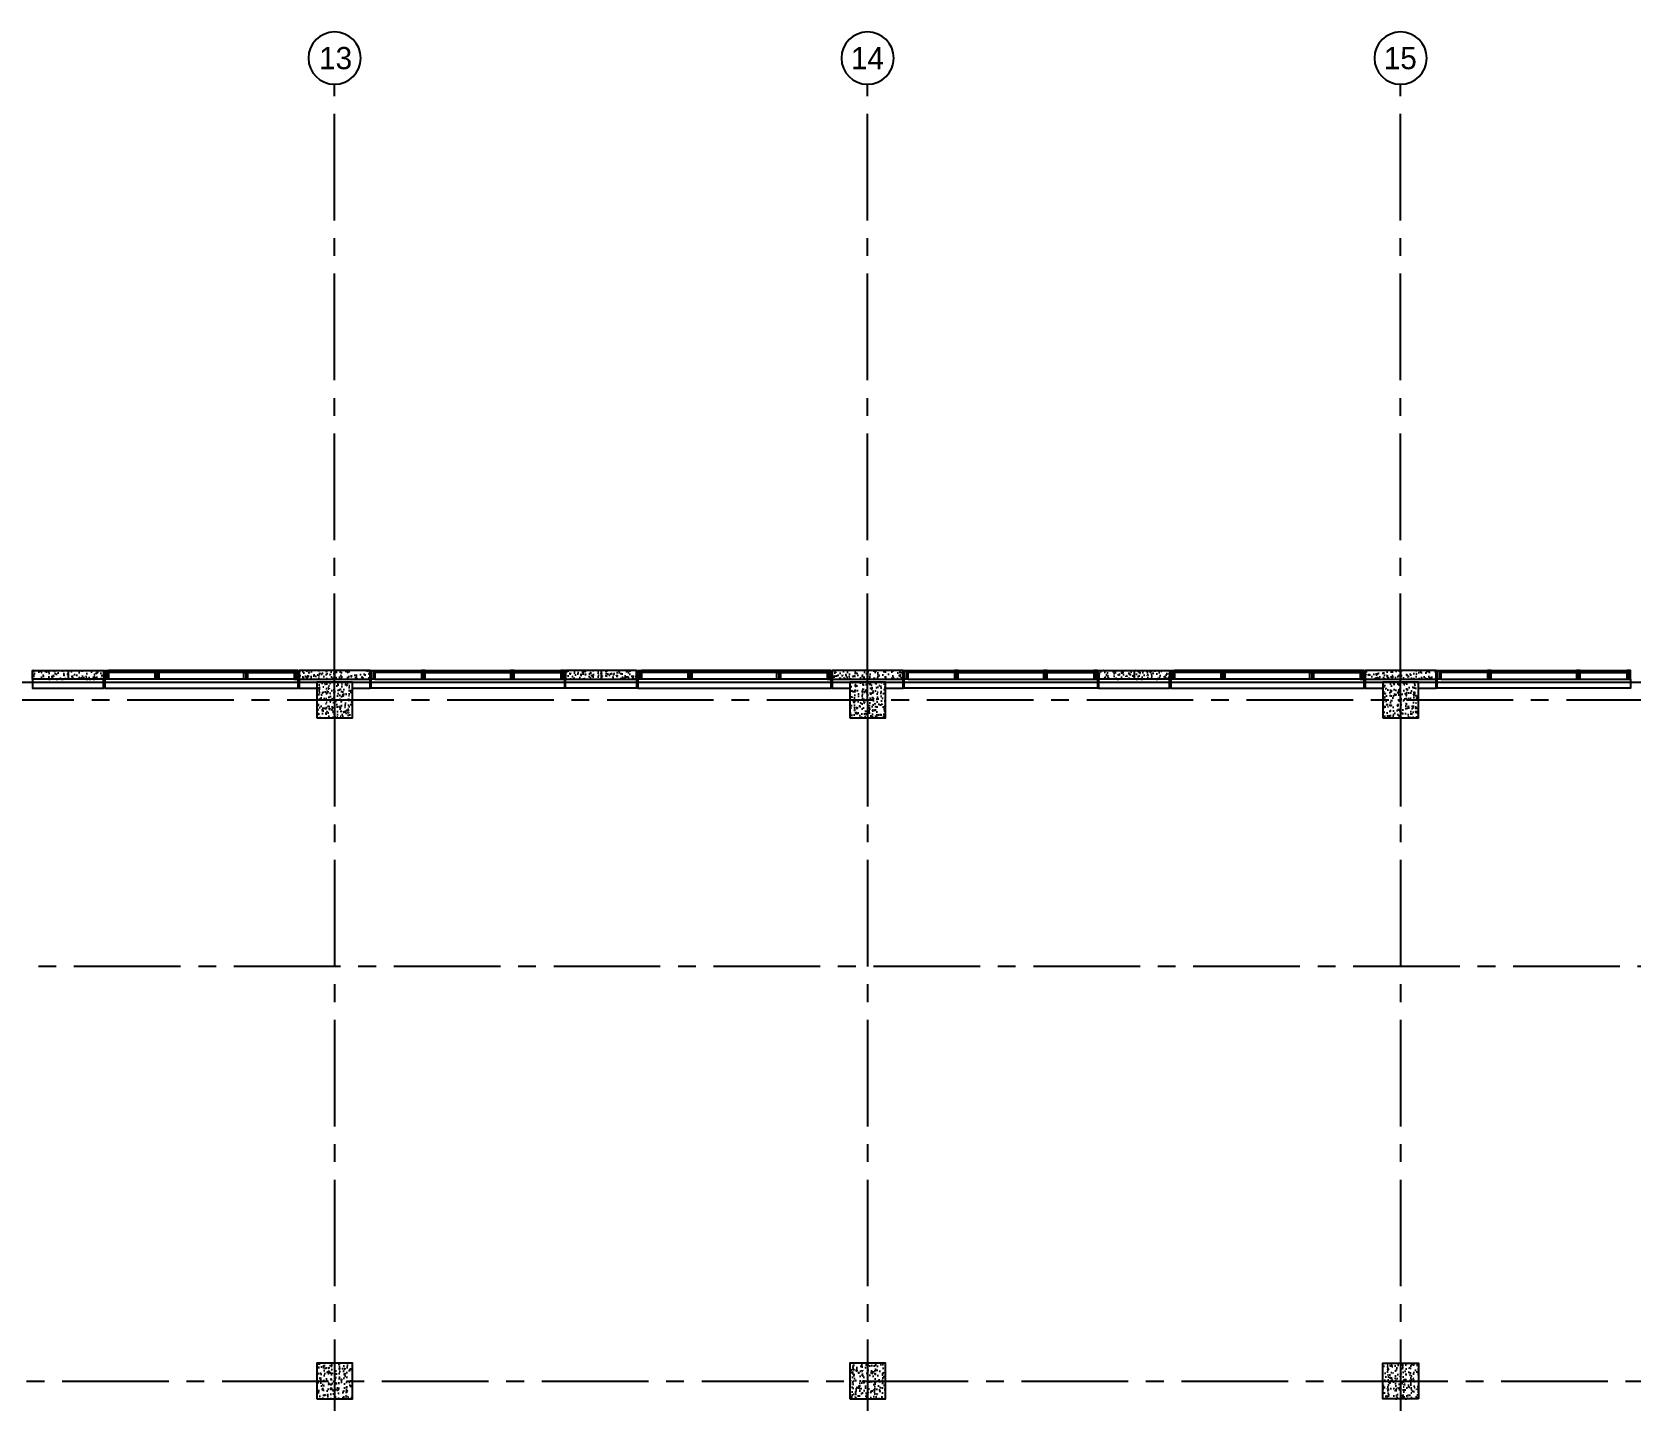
# Model space of a CAD drawing. Header units: inches. Extents: x 2704 to 6324, y 5310 to 7121.
# Drawn here: x 3675 to 4755, y 6196 to 7121 of the extents above; entities that cross this region are included whole.
import ezdxf
from ezdxf.enums import TextEntityAlignment as Align

# ---------------------------------------------------------------- set-up
doc = ezdxf.new("R2010")
doc.units = ezdxf.units.IN
doc.header["$LTSCALE"] = 96
doc.header["$MEASUREMENT"] = 0
doc.header["$PDSIZE"] = 1.5
doc.linetypes.add('CENTER2', pattern=[1.125, 0.75, -0.125, 0.125, -0.125])
doc.layers.get('0').update_dxf_attribs({"linetype": 'CONTINUOUS'})
for name, color, linetype in [('A_0_BLDGRD', 35, 'CENTER2'), ('A_0_COL-GRID', 40, 'CONTINUOUS'), ('A_0_CONST', 11, 'CONTINUOUS'), ('A_0_DIMGRD', 9, 'CENTER2'), ('A_1-8_COL', 7, 'CONTINUOUS'), ('A_1-8_COL_H', 6, 'CONTINUOUS'), ('A_1-8_CW_GLASS', 1, 'CONTINUOUS'), ('A_1-8_CW_GYP', 2, 'CONTINUOUS'), ('A_1-8_CW_MULL', 2, 'CONTINUOUS'), ('A_1-8_CW_PC', 2, 'CONTINUOUS'), ('A_1-8_CW_PC_H', 6, 'CONTINUOUS'), ('A_1-8_CW_SILL', 9, 'CONTINUOUS'), ('A_1-9_COL', 7, 'CONTINUOUS'), ('A_1-9_CW_H', 6, 'CONTINUOUS'), ('A_1_CW_SLAB', 66, 'CONTINUOUS')]:
    doc.layers.add(name, color=color, linetype=linetype)
doc.styles.add('AVANT', font='AVGARDN.TTF')

# ---------------------------------------------------------------- blocks, each defined once
blk = doc.blocks.new('COL_1-8_24X24')
at = {"layer": 'A_1-8_COL_H'}
h = blk.add_hatch(dxfattribs=at)
h.set_pattern_fill('AR-CONC,_I', color=256, style=2)
h.set_pattern_definition([(50, (-6180, -6718.462), (7.172602, -0.6275213), [0.75, -8.25]), (355, (-6180, -6718.462), (-1.3875133, 7.5219213), [0.6, -6.6]), (100.4514, (-6179.402, -6718.5144), (5.785094, 6.8943954), [0.637402, -7.011421]), (46.1842, (-6180, -6716.462), (10.6724105, -1.65519), [1.125, -12.375]), (96.6356, (-6179.111, -6716.6), (9.346627, 9.741179), [0.956103, -10.51713]), (351.1842, (-6180, -6716.462), (9.34662, 9.741186), [0.9, -9.9]), (21, (-6179, -6716.962), (5.9690705, -4.026189), [0.75, -8.25]), (326, (-6179, -6716.962), (2.4331533, 7.2515005), [0.6, -6.6]), (71.4514, (-6178.5026, -6717.2976), (8.4022263, 3.225305), [0.637402, -7.011421]), (37.5, (-6180, -6718.462), (0.12159855, 3.32893854), [0, -6.52, 0, -6.7, 0, -6.625]), (7.5, (-6180, -6718.462), (2.6306954, 3.9441171), [0, -3.82, 0, -6.37, 0, -2.525]), (327.5, (-6182.23, -6718.462), (5.3382244, -0.2255487), [0, -2.5, 0, -7.8, 0, -10.35]), (317.5, (-6183.23, -6718.462), (5.8318617, 1.0010498), [0, -3.25, 0, -5.18, 0, -7.35])])
h.paths.add_polyline_path([(-12, -12), (12, -12), (12, 12), (-12, 12)])
at = {"layer": 'A_0_CONST'}
blk.add_point((0, 0), dxfattribs=at)
at = {"layer": 'A_1-8_COL'}
blk.add_lwpolyline([(-12, -12), (12, -12), (12, 12), (-12, 12)], close=True, dxfattribs=at)
blk = doc.blocks.new('PRE_1-8_COL1')
at = {"layer": 'A_1-8_CW_PC_H'}
h = blk.add_hatch(dxfattribs=at)
h.set_pattern_fill('AR-CONC', color=256, style=0)
h.set_pattern_definition([(50, (-5100, -6744), (7.172602, -0.6275213), [0.75, -8.25]), (355, (-5100, -6744), (-1.3875133, 7.5219213), [0.6, -6.6]), (100.4514, (-5099.402, -6744.052), (5.785094, 6.8943954), [0.637402, -7.011421]), (46.1842, (-5100, -6742), (10.6724105, -1.65519), [1.125, -12.375]), (96.6356, (-5099.111, -6742.138), (9.346627, 9.741179), [0.956103, -10.51713]), (351.1842, (-5100, -6742), (9.34662, 9.741186), [0.9, -9.9]), (21, (-5099, -6742.5), (5.9690705, -4.026189), [0.75, -8.25]), (326, (-5099, -6742.5), (2.433153, 7.2515005), [0.6, -6.6]), (71.4514, (-5098.5026, -6742.8355), (8.4022263, 3.225305), [0.637402, -7.011421]), (37.5, (-5100, -6744), (0.12159855, 3.3289385), [0, -6.52, 0, -6.7, 0, -6.625]), (7.5, (-5100, -6744), (2.6306954, 3.9441171), [0, -3.82, 0, -6.37, 0, -2.525]), (327.5, (-5102.23, -6744), (5.3382244, -0.2255487), [0, -2.5, 0, -7.8, 0, -10.35]), (317.5, (-5103.23, -6744), (5.8318617, 1.0010498), [0, -3.25, 0, -5.18, 0, -7.35])])
h.paths.add_polyline_path([(-24, -6), (24, -6), (24, 0), (-24, 0)])
at = {"layer": 'A_0_CONST'}
blk.add_line((0, 0), (0, -6), dxfattribs=at)
at = {"layer": 'A_1-8_CW_PC'}
blk.add_lwpolyline([(-24, -6), (24, -6), (24, 0), (-24, 0)], close=True, dxfattribs=at)
blk = doc.blocks.new('MUL_1-8_EX2')
at = {"layer": 'A_0_CONST'}
blk.add_line((0, 0), (0, -6), dxfattribs=at)
at = {"layer": 'A_1-8_CW_MULL'}
blk.add_lwpolyline([(-1.25, -6), (-1.25, 0), (1.25, 0), (1.25, -0.5), (0.5, -0.5), (0.5, -1.5), (1.25, -1.5), (1.25, -6)], close=True, dxfattribs=at)
blk = doc.blocks.new('MUL_1-8_EX1')
at = {"layer": 'A_0_CONST'}
blk.add_line((0, 0), (0, -6), dxfattribs=at)
at = {"layer": 'A_1-8_CW_MULL'}
blk.add_lwpolyline([(0.5, -1.5), (1.25, -1.5), (1.25, -6), (-1.25, -6), (-1.25, -1.5), (-0.5, -1.5), (-0.5, -0.5), (-1.25, -0.5), (-1.25, 0), (1.25, 0), (1.25, -0.5), (0.5, -0.5)], close=True, dxfattribs=at)
blk = doc.blocks.new('COL_1-9_24X24')
at = {"layer": 'A_1-9_CW_H'}
h = blk.add_hatch(dxfattribs=at)
h.set_pattern_fill('AR-CONC,_I', color=256, style=2)
h.set_pattern_definition([(130, (6180, -6718.462), (-7.172602, -0.6275213), [0.75, -8.25]), (185, (6180, -6718.462), (1.3875133, 7.5219213), [0.6, -6.6]), (79.5486, (6179.402, -6718.5144), (-5.785094, 6.8943954), [0.637402, -7.011421]), (133.8158, (6180, -6716.462), (-10.6724105, -1.65519), [1.125, -12.375]), (83.3644, (6179.111, -6716.6), (-9.346627, 9.741179), [0.956103, -10.51713]), (188.8158, (6180, -6716.462), (-9.34662, 9.741186), [0.9, -9.9]), (159, (6179, -6716.962), (-5.9690705, -4.026189), [0.75, -8.25]), (214, (6179, -6716.962), (-2.4331533, 7.2515005), [0.6, -6.6]), (108.5486, (6178.5026, -6717.2976), (-8.4022263, 3.225305), [0.637402, -7.011421]), (142.5, (6180, -6718.462), (-0.12159855, 3.32893854), [0, -6.52, 0, -6.7, 0, -6.625]), (172.5, (6180, -6718.462), (-2.6306954, 3.9441171), [0, -3.82, 0, -6.37, 0, -2.525]), (212.5, (6182.23, -6718.462), (-5.3382244, -0.2255487), [0, -2.5, 0, -7.8, 0, -10.35]), (222.5, (6183.23, -6718.462), (-5.8318617, 1.0010498), [0, -3.25, 0, -5.18, 0, -7.35])])
h.paths.add_polyline_path([(12, -12), (-12, -12), (-12, 12), (12, 12)])
at = {"layer": 'A_0_CONST'}
blk.add_point((0, 0), dxfattribs=at)
at = {"layer": 'A_1-9_COL'}
blk.add_lwpolyline([(12, -12), (-12, -12), (-12, 12), (12, 12)], close=True, dxfattribs=at)
blk = doc.blocks.new('grid-bbl')
at = {"color": 1, "linetype": 'Continuous'}
blk.add_circle((0, 0.25), 0.184, dxfattribs=at)
at = {"style": 'AVANT'}
blk.add_attdef('-', text='', height=0.156, dxfattribs=at).set_placement((0, 0.25), align=Align.MIDDLE_CENTER)

msp = doc.modelspace()

# ---------------------------------------------------------------- linework, layer by layer
at = {"layer": 'A_0_BLDGRD'}
for p, q in [((5323, 6670), (3155, 6670)), ((3879, 6670), (3879, 5330)), ((4239, 6670), (4239, 5330)), ((4599, 6670), (4599, 5330)), ((5503, 6490), (3155, 6490)), ((3155, 6210), (5683, 6210))]:
    msp.add_line(p, q, dxfattribs=at)
at = {"layer": 'A_0_DIMGRD'}
for p, q in [((3879, 6670), (3879, 7086)), ((4239, 6670), (4239, 7086)), ((4599, 6670), (4599, 7086))]:
    msp.add_line(p, q, dxfattribs=at)
at = {"layer": 'A_1-8_CW_GLASS'}
for p, q in [((3726.3, 6689.5), (3757.8, 6689.5)), ((3757.8, 6688.5), (3726.3, 6688.5)), ((3817.8, 6689.5), (3760.3, 6689.5)), ((3817.8, 6688.5), (3760.3, 6688.5)), ((3851.8, 6689.5), (3820.3, 6689.5)), ((3820.3, 6688.5), (3851.8, 6688.5)), ((3906.3, 6689.5), (3937.8, 6689.5)), ((3937.8, 6688.5), (3906.3, 6688.5)), ((3940.3, 6689.5), (3997.8, 6689.5)), ((3940.3, 6688.5), (3997.8, 6688.5)), ((4031.8, 6689.5), (4000.3, 6689.5)), ((4000.3, 6688.5), (4031.8, 6688.5)), ((4086.3, 6689.5), (4117.8, 6689.5)), ((4117.8, 6688.5), (4086.3, 6688.5)), ((4177.8, 6689.5), (4120.3, 6689.5)), ((4177.8, 6688.5), (4120.3, 6688.5)), ((4211.8, 6689.5), (4180.3, 6689.5)), ((4180.3, 6688.5), (4211.8, 6688.5)), ((4266.3, 6689.5), (4297.8, 6689.5)), ((4297.8, 6688.5), (4266.3, 6688.5)), ((4300.3, 6689.5), (4357.8, 6689.5)), ((4300.3, 6688.5), (4357.8, 6688.5)), ((4391.8, 6689.5), (4360.3, 6689.5)), ((4360.3, 6688.5), (4391.8, 6688.5)), ((4446.3, 6689.5), (4477.8, 6689.5)), ((4477.8, 6688.5), (4446.3, 6688.5)), ((4537.8, 6689.5), (4480.3, 6689.5)), ((4537.8, 6688.5), (4480.3, 6688.5)), ((4571.8, 6689.5), (4540.3, 6689.5)), ((4540.3, 6688.5), (4571.8, 6688.5)), ((4626.3, 6689.5), (4657.8, 6689.5)), ((4657.8, 6688.5), (4626.3, 6688.5)), ((4660.3, 6689.5), (4717.8, 6689.5)), ((4660.3, 6688.5), (4717.8, 6688.5)), ((4751.8, 6689.5), (4720.3, 6689.5)), ((4720.3, 6688.5), (4751.8, 6688.5))]:
    msp.add_line(p, q, dxfattribs=at)
at = {"layer": 'A_1-8_CW_GYP'}
for points in [[(3675, 6684), (3675, 6678), (3723, 6678), (3723, 6684)], [(3855, 6684), (3855, 6678), (3867, 6678)], [(3891, 6678), (3903, 6678), (3903, 6684)], [(4083, 6684), (4083, 6678), (4035, 6678), (4035, 6684)], [(4215, 6684), (4215, 6678), (4227, 6678)], [(4251, 6678), (4263, 6678), (4263, 6684)], [(4395, 6684), (4395, 6678), (4443, 6678), (4443, 6684)], [(4575, 6684), (4575, 6678), (4587, 6678)], [(4611, 6678), (4623, 6678), (4623, 6684)]]:
    msp.add_lwpolyline(points, dxfattribs=at)
at = {"layer": 'A_1-8_CW_SILL'}
for p, q in [((3851.8, 6690), (3726.3, 6690)), ((3906.3, 6690), (4031.8, 6690)), ((4211.8, 6690), (4086.3, 6690)), ((4266.3, 6690), (4391.8, 6690)), ((4571.8, 6690), (4446.3, 6690)), ((4626.3, 6690), (4751.8, 6690)), ((3851.8, 6684), (3726.3, 6684)), ((3906.3, 6684), (4031.8, 6684)), ((4211.8, 6684), (4086.3, 6684)), ((4266.3, 6684), (4391.8, 6684)), ((4571.8, 6684), (4446.3, 6684)), ((4626.3, 6684), (4751.8, 6684))]:
    msp.add_line(p, q, dxfattribs=at)
for points in [[(3723.8, 6684), (3723.8, 6678), (3854.3, 6678), (3854.3, 6684)], [(4034.3, 6684), (4034.3, 6678), (3903.8, 6678), (3903.8, 6684)], [(4083.8, 6684), (4083.8, 6678), (4214.3, 6678), (4214.3, 6684)], [(4394.3, 6684), (4394.3, 6678), (4263.8, 6678), (4263.8, 6684)], [(4443.8, 6684), (4443.8, 6678), (4574.3, 6678), (4574.3, 6684)], [(4754.3, 6684), (4754.3, 6678), (4623.8, 6678), (4623.8, 6684)]]:
    msp.add_lwpolyline(points, dxfattribs=at)
at = {"layer": 'A_1_CW_SLAB'}
msp.add_lwpolyline([(4975, 5318), (3143, 5318), (3143, 6682), (4975, 6682)], dxfattribs=at)

# ---------------------------------------------------------------- block references
at = {"xscale": -1}
for name, p in [('PRE_1-8_COL1', (3699, 6690)), ('MUL_1-8_EX2', (3853, 6690)), ('MUL_1-8_EX1', (3939, 6690)), ('MUL_1-8_EX1', (3999, 6690)), ('MUL_1-8_EX2', (4033, 6690)), ('MUL_1-8_EX2', (4213, 6690)), ('MUL_1-8_EX1', (4299, 6690)), ('MUL_1-8_EX1', (4359, 6690)), ('MUL_1-8_EX2', (4393, 6690)), ('PRE_1-8_COL1', (4419, 6690)), ('MUL_1-8_EX2', (4573, 6690)), ('MUL_1-8_EX1', (4659, 6690)), ('MUL_1-8_EX1', (4719, 6690)), ('MUL_1-8_EX2', (4753, 6690))]:
    msp.add_blockref(name, p, dxfattribs=at)
for name, p in [('MUL_1-8_EX2', (3725, 6690)), ('MUL_1-8_EX1', (3759, 6690)), ('MUL_1-8_EX1', (3819, 6690)), ('PRE_1-8_COL1', (3879, 6690)), ('MUL_1-8_EX2', (3905, 6690)), ('PRE_1-8_COL1', (4059, 6690)), ('MUL_1-8_EX2', (4085, 6690)), ('MUL_1-8_EX1', (4119, 6690)), ('MUL_1-8_EX1', (4179, 6690)), ('PRE_1-8_COL1', (4239, 6690)), ('MUL_1-8_EX2', (4265, 6690)), ('MUL_1-8_EX2', (4445, 6690)), ('MUL_1-8_EX1', (4479, 6690)), ('MUL_1-8_EX1', (4539, 6690)), ('PRE_1-8_COL1', (4599, 6690)), ('MUL_1-8_EX2', (4625, 6690)), ('COL_1-8_24X24', (3879, 6670)), ('COL_1-8_24X24', (4239, 6670)), ('COL_1-8_24X24', (4599, 6670)), ('COL_1-8_24X24', (3879, 6210)), ('COL_1-8_24X24', (4239, 6210)), ('COL_1-9_24X24', (4599, 6210))]:
    msp.add_blockref(name, p)
at = {"layer": 'A_0_COL-GRID'}
ref = msp.add_blockref('grid-bbl', (3879, 7079.6), dxfattribs=dict(at, xscale=-96, yscale=96, zscale=96))
ref.add_attrib('-', '13', dxfattribs={"layer": '0', "height": 15, "style": 'AVANT'}).set_placement((3879.7, 7103.6), align=Align.MIDDLE_CENTER)
ref = msp.add_blockref('grid-bbl', (4239, 7079.6), dxfattribs=dict(at, xscale=-96, yscale=96, zscale=96))
ref.add_attrib('-', '14', dxfattribs={"layer": '0', "height": 15, "style": 'AVANT'}).set_placement((4238.9, 7103.6), align=Align.MIDDLE_CENTER)
ref = msp.add_blockref('grid-bbl', (4599, 7079.6), dxfattribs=dict(at, xscale=-96, yscale=96, zscale=96))
ref.add_attrib('-', '15', dxfattribs={"layer": '0', "height": 15, "style": 'AVANT'}).set_placement((4598.8, 7103.6), align=Align.MIDDLE_CENTER)

doc.saveas('drawing.dxf')
